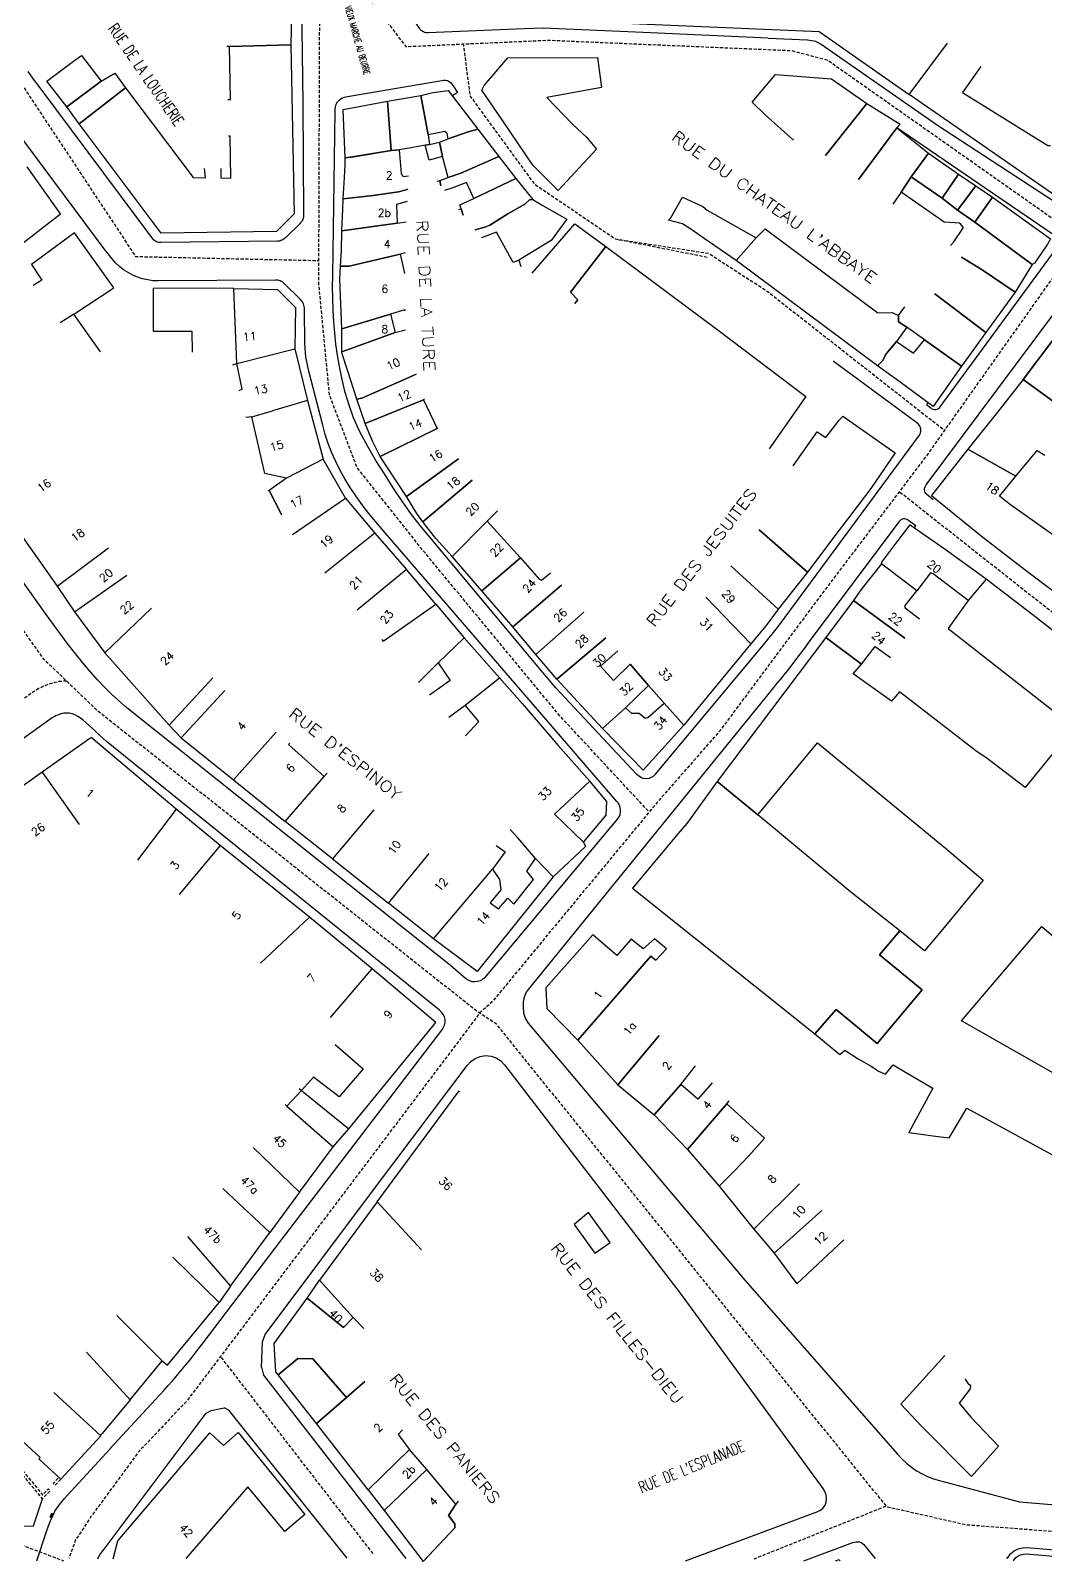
# Model space of a CAD drawing. Header units: millimetres. Extents: x 80000 to 81000, y 144000 to 145000.
# Drawn here: x 80680.8 to 80839.4, y 143999.9 to 144239.1 of the extents above; entities that cross this region are included whole.
import ezdxf
from ezdxf.enums import TextEntityAlignment as Align

# ---------------------------------------------------------------- set-up
doc = ezdxf.new("R2010")
doc.units = ezdxf.units.MM
doc.linetypes.add('DASHED', pattern=[0.75, 0.5, -0.25])
doc.layers.get('0').update_dxf_attribs({"linetype": 'CONTINUOUS'})
for name, color, linetype in [('W0001', 6, 'DASHED'), ('W0008', 7, 'CONTINUOUS'), ('W0100', 7, 'CONTINUOUS'), ('W0112', 1, 'DASHED'), ('W0302', 3, 'CONTINUOUS'), ('W0400', 7, 'CONTINUOUS'), ('W0989', 7, 'CONTINUOUS'), ('W0991', 7, 'CONTINUOUS'), ('W1102', 7, 'CONTINUOUS')]:
    doc.layers.add(name, color=color, linetype=linetype)
doc.styles.get("Standard").update_dxf_attribs({"font": 'romans.shx', "width": 0.85})

# ---------------------------------------------------------------- blocks, each defined once
blk = doc.blocks.new('T400')
for p, q in [((-0.15, 0.3), (0.15, 0.3)), ((-0.15, -0.25), (-0.15, 0.3)), ((-0.15, 0.15), (0.15, 0.15)), ((-0.15, 0), (0.15, 0)), ((0.15, 0.3), (0.15, -0.25)), ((-0.15, -0.15), (0.15, -0.15)), ((-0.15, -0.25), (-0.15, -0.3)), ((-0.15, -0.3), (0.15, -0.3)), ((0.15, -0.3), (0.15, -0.25))]:
    blk.add_line(p, q)

msp = doc.modelspace()

# ---------------------------------------------------------------- linework, layer by layer
at = {"layer": 'W0001', "flags": 128}
for points in [[(80814.53, 144008.59), (80753.66, 144083.82), (80750.57, 144085.86), (80691.53, 144132.6), (80682.95, 144140.81), (80647.44, 144190.68), (80631.24, 144216.74), (80622, 144238.26), (80608.96, 144267.27), (80585.4, 144252.49), (80562.62, 144280.59)], [(80622.91, 144236.92), (80644.86, 144249.41), (80658.18, 144256.41), (80679.62, 144267.52), (80695.82, 144271.81), (80712.81, 144276.76), (80722.47, 144278.59), (80730.05, 144249.08), (80739.46, 144236.59), (80761.82, 144237.59), (80799.75, 144235.97), (80805.41, 144234.47), (80844.76, 144206.79)], [(80895.35, 144279.39), (80884.9, 144265.86), (80873.82, 144251.33), (80856, 144222.23), (80820.78, 144172.57), (80804.16, 144150.63), (80788.59, 144129.73), (80778.72, 144118.45), (80752.95, 144087.31), (80751.12, 144085.69), (80714.72, 144037.48), (80705.27, 144025), (80697.69, 144017), (80690.32, 144006.97), (80687.87, 144003.27), (80686.81, 144000.37)], [(80777.35, 144117.16), (80763.61, 144131.94), (80742.08, 144157.96), (80731.84, 144170.86), (80727.55, 144182.14), (80725.88, 144199.58), (80726.09, 144262.48)], [(80661.18, 144258.28), (80697.24, 144203.79), (80725.76, 144203.16)], [(80748.45, 144237.09), (80749.49, 144228.89), (80759.53, 144215.15), (80772.23, 144206.54), (80786.8, 144203.66)], [(80772.23, 144206.54), (80786.8, 144204.29), (80796, 144198.34), (80823.69, 144176.61)], [(80686.46, 144137.46), (80685.97, 144137.44), (80685.26, 144137.36), (80684.57, 144137.22), (80683.71, 144136.97), (80682.83, 144136.64), (80682.07, 144136.27), (80681.43, 144135.87), (80670.42, 144127.98), (80656.95, 144147.95), (80641.59, 144170.75), (80631.44, 144185.86)], [(80816.7, 144166.99), (80865.08, 144128.86), (80888.27, 144109.79)], [(80542.66, 144055.11), (80523.52, 144084.9), (80564.22, 144111.38), (80566.36, 144112.41), (80568.38, 144113.05), (80570.33, 144113.39), (80572.43, 144113.35), (80574.27, 144113.17), (80576.6, 144112.6), (80578.78, 144111.59), (80581.37, 144109.98), (80582.68, 144108.91), (80588.08, 144105.39), (80590.12, 144100.4), (80592.74, 144096.87), (80601.95, 144086.09), (80604.53, 144078.94), (80618.26, 144074.44), (80620.96, 144072.9), (80623.5, 144071.06), (80626.36, 144068.83), (80629.44, 144065.93), (80631.78, 144063.31), (80634.92, 144059.53), (80647.29, 144045.73), (80653.05, 144039.15), (80658.87, 144032.51), (80665.88, 144024.64), (80668.12, 144022.15), (80669.34, 144020.33), (80670.66, 144017.87), (80671.64, 144015.43), (80672.54, 144013.1), (80673.78, 144009.54), (80674.92, 144007.18), (80676.54, 144004.47), (80678.95, 144002.66), (80685.99, 144000)], [(80895.7, 144000.37), (80827.02, 144005.6), (80814.41, 144008.47), (80793.88, 144000.27)]]:
    msp.add_lwpolyline(points, dxfattribs=at)
at = {"layer": 'W0001'}
msp.add_lwpolyline([(80710.6, 144031.78), (80734.38, 144001.02)], dxfattribs=at)
at = {"layer": 'W0008'}
msp.add_line((80716.91, 144030.27), (80717.24, 144029), dxfattribs=at)
for points in [[(80796.1, 144237.92), (80776.57, 144238.79), (80760.99, 144239.45), (80757.99, 144239.37), (80742.99, 144238.73), (80742.79, 144238.74), (80742.6, 144238.76), (80742.41, 144238.8), (80742.23, 144238.88), (80742.04, 144238.98), (80741.87, 144239.12), (80741.72, 144239.27), (80741.59, 144239.44), (80734.97, 144249.16), (80734.73, 144249.51), (80734.5, 144249.87), (80734.28, 144250.23), (80734.09, 144250.61), (80733.93, 144250.98), (80733.79, 144251.36), (80733.68, 144251.74), (80733.57, 144252.13), (80728.06, 144272.02), (80722.95, 144290.6)], [(80722.91, 144262.85), (80723.36, 144227.67)], [(80796.13, 144237.89), (80802.23, 144237.62), (80803.5, 144237.44), (80804.41, 144236.98), (80822.59, 144224.32), (80843.27, 144210.8)], [(80751.82, 144091.11), (80772.63, 144115.95), (80772.83, 144116.26), (80772.95, 144116.6), (80773.01, 144116.96), (80773.02, 144117.31), (80772.97, 144117.68), (80772.86, 144118.02), (80772.7, 144118.35), (80772.48, 144118.64), (80753.87, 144140.21), (80735.93, 144160.99), (80734.81, 144162.31), (80733.71, 144163.64), (80732.65, 144165), (80731.65, 144166.41), (80730.78, 144167.72), (80729.95, 144169.06), (80729.17, 144170.44), (80728.47, 144171.85), (80727.88, 144173.21), (80727.35, 144174.59), (80726.89, 144176), (80726.49, 144177.42), (80724.33, 144185.86), (80723.83, 144188.1), (80723.68, 144190.12), (80723.64, 144195.54), (80723.63, 144195.75), (80723.6, 144195.97), (80723.56, 144196.18), (80723.49, 144196.39), (80723.39, 144196.59), (80723.27, 144196.77), (80723.14, 144196.93), (80722.99, 144197.09), (80720.48, 144199.57), (80720.34, 144199.7), (80720.18, 144199.81), (80720.01, 144199.9), (80719.84, 144199.98), (80719.66, 144200.04), (80719.48, 144200.08), (80719.3, 144200.1), (80719.12, 144200.11), (80700.79, 144199.98), (80699.96, 144200.01), (80699.14, 144200.13), (80698.34, 144200.32), (80697.56, 144200.57), (80696.79, 144200.89), (80696.06, 144201.28), (80695.36, 144201.73), (80694.71, 144202.23), (80694.08, 144202.82), (80693.51, 144203.46), (80692.99, 144204.13), (80692.48, 144204.8), (80671.87, 144232.45)], [(80723.37, 144227.67), (80723.51, 144210.39), (80723.51, 144210.29), (80723.51, 144210.18), (80723.49, 144210.08), (80723.48, 144209.98), (80723.46, 144209.87), (80723.43, 144209.77), (80723.39, 144209.67), (80723.36, 144209.57), (80723.27, 144209.39), (80723.17, 144209.22), (80723.04, 144209.06), (80722.91, 144208.91), (80720.71, 144206.77), (80720.58, 144206.65), (80720.44, 144206.54), (80720.29, 144206.43), (80720.13, 144206.34), (80719.96, 144206.27), (80719.78, 144206.21), (80719.6, 144206.17), (80719.41, 144206.16), (80701.22, 144205.97), (80701.03, 144205.97), (80700.85, 144205.99), (80700.67, 144206.02), (80700.49, 144206.09), (80700.33, 144206.18), (80700.19, 144206.29), (80700.06, 144206.41), (80699.94, 144206.55), (80682.16, 144230.36), (80681.3, 144231.52), (80680.43, 144232.68)], [(80778.5, 144122.93), (80778.2, 144122.62), (80777.84, 144122.39), (80777.43, 144122.25), (80777.01, 144122.2), (80776.58, 144122.25), (80776.18, 144122.41), (80775.82, 144122.63), (80775.51, 144122.92), (80765.05, 144134.08), (80762.93, 144136.42), (80760.1, 144139.71), (80741.95, 144161.48), (80740.37, 144163.48), (80738.89, 144165.54), (80737.48, 144167.66), (80736.12, 144169.81), (80734.81, 144171.94), (80733.53, 144174.1), (80732.35, 144176.31), (80731.32, 144178.6), (80730.61, 144180.56), (80730.02, 144182.56), (80729.53, 144184.58), (80729.1, 144186.62), (80728.79, 144188.35), (80728.56, 144190.09), (80728.38, 144191.84), (80728.24, 144193.59), (80728.13, 144195.42), (80728.06, 144197.24), (80728.04, 144199.07), (80728.05, 144200.89), (80728.41, 144226.39), (80728.43, 144226.79), (80728.48, 144227.19), (80728.6, 144227.59), (80728.81, 144227.95), (80729.12, 144228.27), (80729.5, 144228.52), (80729.91, 144228.69), (80730.34, 144228.8), (80744.79, 144231.25), (80745.08, 144231.3), (80745.38, 144231.34), (80745.69, 144231.34), (80745.99, 144231.27), (80746.26, 144231.12), (80746.49, 144230.93), (80746.68, 144230.7), (80746.85, 144230.46), (80747.55, 144229.43), (80746.77, 144228.88)], [(80821.09, 144180.92), (80820.84, 144180.65), (80821.54, 144180.12), (80821.71, 144180.01), (80821.9, 144179.93), (80822.1, 144179.88), (80822.3, 144179.88), (80822.51, 144179.93), (80822.7, 144180.02), (80822.86, 144180.15), (80823, 144180.31), (80841.09, 144205), (80841.26, 144205.27), (80841.37, 144205.56), (80841.42, 144205.88), (80841.4, 144206.19), (80841.3, 144206.49), (80841.13, 144206.75), (80840.92, 144206.97), (80840.69, 144207.15), (80816.2, 144223.87)], [(80821.89, 144165.76), (80820.9, 144166.6), (80820.76, 144166.75), (80820.65, 144166.92), (80820.57, 144167.11), (80820.54, 144167.31), (80820.54, 144167.52), (80820.59, 144167.72), (80820.68, 144167.92), (80820.79, 144168.09), (80843.02, 144197.92)], [(80778.5, 144122.93), (80795.66, 144143.42), (80797.56, 144145.83), (80798.77, 144147.43), (80819.76, 144175.89), (80819.91, 144176.19), (80819.97, 144176.52), (80819.95, 144176.85), (80819.87, 144177.15), (80819.74, 144177.41), (80819.55, 144177.62), (80819.34, 144177.8), (80819.13, 144177.97), (80806.27, 144187.44)], [(80751.81, 144091.09), (80751.47, 144090.82), (80751.1, 144090.62), (80750.69, 144090.49), (80750.27, 144090.44), (80749.86, 144090.47), (80749.47, 144090.59), (80749.11, 144090.76), (80748.78, 144091), (80746.44, 144092.99), (80716.9, 144116.48), (80696.64, 144132.64), (80695.56, 144133.53), (80694.5, 144134.45), (80693.48, 144135.4), (80692.48, 144136.39), (80691.29, 144137.66), (80690.14, 144138.97), (80689.02, 144140.31), (80687.92, 144141.66), (80686.72, 144143.18), (80685.54, 144144.72), (80684.39, 144146.28), (80683.26, 144147.85), (80670.04, 144166.39)], [(80818.95, 144161.43), (80819.17, 144161.73), (80818.05, 144162.56), (80817.87, 144162.67), (80817.67, 144162.75), (80817.46, 144162.79), (80817.25, 144162.78), (80817.04, 144162.73), (80816.84, 144162.63), (80816.67, 144162.5), (80816.52, 144162.34), (80802.52, 144143.61), (80801.61, 144142.4), (80800.7, 144141.2), (80799.79, 144140), (80798.86, 144138.81), (80798.55, 144138.41), (80798.23, 144138.02), (80797.91, 144137.62), (80797.59, 144137.23), (80797.27, 144136.84), (80796.94, 144136.45), (80796.62, 144136.06), (80796.3, 144135.67), (80758.61, 144089.26)], [(80693.22, 144017.5), (80700.37, 144025.22), (80701.04, 144025.94), (80701.7, 144026.66), (80702.35, 144027.39), (80703, 144028.12), (80703.53, 144028.74), (80704.06, 144029.35), (80704.59, 144029.98), (80705.1, 144030.61), (80705.75, 144031.41), (80706.38, 144032.23), (80707.01, 144033.05), (80707.63, 144033.87), (80720.05, 144050.14), (80745.08, 144082.93), (80745.32, 144083.29), (80745.5, 144083.68), (80745.61, 144084.1), (80745.62, 144084.55), (80745.52, 144084.97), (80745.33, 144085.37), (80745.07, 144085.71), (80744.76, 144086.01), (80713.22, 144111.43), (80692.71, 144128.02), (80691, 144129.57)], [(80758.61, 144089.26), (80758.31, 144088.82), (80758.07, 144088.35), (80757.91, 144087.84), (80757.83, 144087.32), (80757.8, 144086.48), (80757.88, 144085.62), (80758.13, 144084.78), (80758.6, 144084.02), (80792.48, 144043.87), (80816.33, 144016.65), (80817, 144015.93), (80817.72, 144015.25), (80818.49, 144014.63), (80819.3, 144014.07), (80820.15, 144013.59), (80821.03, 144013.17), (80821.95, 144012.82), (80822.88, 144012.54), (80835.38, 144009.21), (80908.96, 144003.06), (80942.13, 144000.33)], [(80716.91, 144030.27), (80717.09, 144034.2), (80717.48, 144035.36), (80734.73, 144058.36), (80749.04, 144077.39), (80749.62, 144078.01), (80750.31, 144078.49), (80751.1, 144078.81), (80751.95, 144078.93), (80752.8, 144078.85), (80753.6, 144078.57), (80754.32, 144078.11), (80754.91, 144077.5)], [(80783.19, 144000), (80803.85, 144007.7), (80804.31, 144007.93), (80804.7, 144008.28), (80804.99, 144008.7), (80805.17, 144009.18), (80805.24, 144009.74), (80805.17, 144010.3), (80804.98, 144010.82), (80804.69, 144011.3), (80782.39, 144041.83), (80754.96, 144077.5)], [(80717.24, 144029), (80739.49, 144000.35)], [(80691.33, 144000.32), (80691.33, 144000.32), (80691.43, 144000.55), (80691.66, 144000.92), (80691.91, 144001.27), (80692.16, 144001.62), (80708.28, 144023.05), (80709.06, 144023.49), (80711.1, 144023.91)], [(80730.31, 144000.42), (80711.81, 144023.53), (80711.1, 144023.91)], [(80801.68, 144000), (80809.34, 144002.85), (80809.58, 144002.93), (80809.84, 144002.98), (80810.11, 144002.98), (80810.37, 144002.94), (80810.62, 144002.84), (80810.84, 144002.7), (80811.04, 144002.53), (80811.21, 144002.32), (80812.83, 144000.36)], [(80833.37, 144000.41), (80833.59, 144000.56), (80834.04, 144001.15), (80834.57, 144001.58), (80835.18, 144001.88), (80835.84, 144002.05), (80836.52, 144002.07), (80857.22, 144000.38)]]:
    msp.add_lwpolyline(points, dxfattribs=at)
at = {"layer": 'W0008', "flags": 128}
for points in [[(80691.01, 144129.58), (80689.06, 144131.34), (80688.86, 144131.51), (80688.64, 144131.66), (80688.24, 144131.91), (80687.83, 144132.14), (80687.61, 144132.25), (80687.37, 144132.34), (80687.12, 144132.4), (80686.88, 144132.44), (80686.6, 144132.46), (80686.33, 144132.45), (80686.05, 144132.42), (80685.78, 144132.36), (80685.28, 144132.22), (80684.79, 144132.04), (80684.5, 144131.89), (80684.23, 144131.72), (80669.15, 144120.92), (80652.81, 144145.15), (80637.44, 144167.96), (80627.29, 144183.07)], [(80681.83, 144000), (80683.27, 144004.41), (80683.38, 144004.73), (80683.8, 144005.87), (80684.1, 144006.63), (80684.44, 144007.36), (80684.64, 144007.74), (80684.86, 144008.1), (80685.13, 144008.5), (80685.43, 144008.89), (80686.12, 144009.72), (80686.54, 144010.19), (80693.25, 144017.48)], [(80678.84, 144005.43), (80681.3, 144005.44), (80682.7, 144009.68)]]:
    msp.add_lwpolyline(points, dxfattribs=at)
at = {"layer": 'W0100'}
for p, q in [((80721.61, 144241.74), (80721.5, 144236.84)), ((80687.55, 144234.29), (80688.77, 144235.19)), ((80721.5, 144236.84), (80711.91, 144236.62)), ((80683.37, 144231.2), (80687.55, 144234.29)), ((80686.49, 144227.15), (80683.37, 144231.2)), ((80685.5, 144210.44), (80680.29, 144217.81)), ((80693.83, 144198.87), (80687.68, 144207.5)), ((80687.57, 144194.8), (80693.83, 144198.87)), ((80712.59, 144198.8), (80700, 144198.86)), ((80713.07, 144187.05), (80712.59, 144198.8)), ((80687.57, 144194.8), (80685.43, 144193.42)), ((80713.07, 144187.05), (80722.14, 144189.37)), ((80722.14, 144189.37), (80724.12, 144181.29)), ((80665.21, 144180.31), (80684.97, 144152.3)), ((80724.12, 144181.29), (80718.63, 144179.68)), ((80724.12, 144181.29), (80726.57, 144172.1)), ((80715.41, 144178.74), (80718.63, 144179.68)), ((80726.57, 144172.1), (80720.82, 144169.13)), ((80730.04, 144166.02), (80726.57, 144172.1)), ((80721.76, 144160.36), (80730.04, 144166.02)), ((80730.04, 144166.02), (80734.65, 144160.56)), ((80734.65, 144160.56), (80726.84, 144154.31)), ((80734.65, 144160.56), (80739.58, 144154.86)), ((80684.97, 144152.3), (80693.01, 144158.25)), ((80687.7, 144148.29), (80695.9, 144154.02)), ((80739.58, 144154.86), (80731.85, 144148.52)), ((80744.15, 144149.45), (80739.58, 144154.86)), ((80684.97, 144152.3), (80687.7, 144148.29)), ((80692.44, 144141.88), (80699.75, 144148.82)), ((80735.95, 144143.67), (80744.15, 144149.45)), ((80744.15, 144149.45), (80748.61, 144144.22)), ((80687.7, 144148.29), (80692.44, 144141.88)), ((80748.61, 144144.22), (80744.53, 144140.28)), ((80754.11, 144137.95), (80748.61, 144144.22)), ((80692.44, 144141.88), (80702.51, 144130.58)), ((80702.51, 144130.58), (80709.3, 144137.98)), ((80748.76, 144133.69), (80754.11, 144137.95)), ((80754.11, 144137.95), (80757.68, 144133.95)), ((80711.18, 144135.97), (80704.39, 144128.6)), ((80757.68, 144133.95), (80763.27, 144127.39)), ((80704.39, 144128.6), (80712.52, 144122.01)), ((80719.23, 144129.45), (80712.52, 144122.01)), ((80763.27, 144127.39), (80768.25, 144121.82)), ((80720.62, 144115.52), (80726.71, 144122.53)), ((80712.52, 144122.01), (80720.62, 144115.52)), ((80703.57, 144117.44), (80697.52, 144109.47)), ((80710.47, 144111.76), (80703.57, 144117.44)), ((80728, 144109.69), (80720.62, 144115.52)), ((80734.47, 144117.33), (80728, 144109.69)), ((80710.47, 144111.76), (80704.07, 144104.08)), ((80724.42, 144100.56), (80710.47, 144111.76)), ((80736.79, 144102.74), (80743.12, 144110.49)), ((80728, 144109.69), (80736.79, 144102.74)), ((80743.78, 144097.18), (80753, 144108.05)), ((80759.72, 144109.72), (80762.48, 144106.85)), ((80743.78, 144097.18), (80736.79, 144102.74)), ((80724.42, 144100.56), (80716.74, 144093.4)), ((80734.21, 144092.47), (80724.42, 144100.56)), ((80727.68, 144084.88), (80734.21, 144092.47)), ((80723.17, 144073.49), (80720.9, 144071.02)), ((80723.17, 144073.49), (80730.59, 144067.48)), ((80720.9, 144071.02), (80728.11, 144064.66)), ((80728.11, 144064.66), (80730.59, 144067.48)), ((80715.63, 144064.59), (80722.88, 144057.58)), ((80722.88, 144057.58), (80728.11, 144064.66)), ((80718.23, 144051.32), (80710.87, 144058.19)), ((80722.88, 144057.58), (80718.23, 144051.32)), ((80705.36, 144050.67), (80712.06, 144042.89)), ((80712.06, 144042.89), (80718.23, 144051.32)), ((80701.42, 144031.24), (80694.29, 144038.32)), ((80689.55, 144032.58), (80696.4, 144025.16)), ((80696.4, 144025.16), (80701.42, 144031.24)), ((80696.4, 144025.16), (80692, 144019.87)), ((80692, 144019.87), (80691.73, 144019.57))]:
    msp.add_line(p, q, dxfattribs=at)
for points in [[(80755.53, 144251), (80755.69, 144249.35), (80756.08, 144242.67), (80756.47, 144240.95), (80804.09, 144238.94), (80818.12, 144229.1), (80824.13, 144237.11)], [(80688.77, 144235.19), (80691.86, 144231.17), (80686.49, 144227.15)], [(80711.67, 144228.32), (80712.06, 144228.31), (80711.91, 144236.62), (80721.5, 144236.84), (80722.03, 144210.45), (80719.25, 144207.69), (80701.24, 144207.43), (80688.45, 144224.51)], [(80711.91, 144236.62), (80711.5, 144236.61)], [(80755.41, 144234.81), (80769.42, 144234.9), (80770.08, 144230.17), (80761.51, 144228.61), (80765.54, 144224.47), (80767.69, 144222.41), (80769.29, 144220.55), (80763.28, 144214.08), (80760.58, 144216.83), (80759.34, 144218.08), (80754.74, 144224.84), (80751.36, 144229.79), (80751.74, 144230.51), (80755.41, 144234.81)], [(80843.73, 144211.37), (80818.12, 144229.1), (80824.13, 144237.11)], [(80818.12, 144229.1), (80824.13, 144237.11)], [(80686.49, 144227.15), (80691.86, 144231.17), (80693.98, 144232.45), (80695.69, 144230.13), (80688.45, 144224.51), (80686.49, 144227.15)], [(80829.35, 144233.49), (80826.48, 144229.41), (80839.82, 144221.13), (80840.24, 144221.13)], [(80688.45, 144224.51), (80695.69, 144230.13), (80706.25, 144216.12), (80708.16, 144216.09), (80708.03, 144217.53)], [(80800.09, 144221.99), (80795.64, 144225.94), (80793.62, 144227.92), (80797.25, 144232.25)], [(80797.25, 144232.25), (80806, 144231.55), (80811.54, 144227.69), (80805.09, 144219.56)], [(80729.68, 144226.75), (80736.6, 144228.04), (80737.19, 144220.33), (80731.12, 144219.35), (80730.02, 144219.23), (80729.68, 144226.75)], [(80741.81, 144228.92), (80742.97, 144222.82), (80743.19, 144221.29), (80742.5, 144221.17), (80740.33, 144220.78), (80738.45, 144220.48), (80737.19, 144220.33), (80736.6, 144228.04), (80741.81, 144228.92)], [(80746.11, 144229.72), (80750.75, 144223.71), (80749.21, 144223.26), (80746.08, 144222.15), (80745.92, 144223.03), (80745.57, 144223.32), (80742.97, 144222.82), (80741.81, 144228.92), (80743.68, 144229.41), (80746.11, 144229.72)], [(80805.09, 144219.56), (80811.54, 144227.69)], [(80811.54, 144227.69), (80816.71, 144224.49), (80816.2, 144223.87), (80810.23, 144215.84)], [(80754.02, 144219.44), (80748.05, 144216.83), (80746.07, 144216.13), (80745.21, 144219.42), (80744.73, 144221.66), (80746.08, 144222.15), (80749.21, 144223.26), (80750.75, 144223.71), (80754.02, 144219.44)], [(80810.23, 144215.84), (80816.2, 144223.87)], [(80816.2, 144223.87), (80821.15, 144219.93), (80818.47, 144216.24), (80816.88, 144213.82), (80815.59, 144211.98)], [(80710.58, 144217.56), (80710.57, 144216.07), (80712.14, 144216.05), (80712.04, 144222.6), (80711.78, 144222.6)], [(80730.02, 144219.23), (80731.31, 144219.35), (80737.19, 144220.33), (80738.45, 144220.48), (80738.76, 144216.69), (80739.08, 144216.3), (80739.89, 144216.39)], [(80743.11, 144218.84), (80742.5, 144221.17), (80743.19, 144221.29), (80744.73, 144221.66), (80745.21, 144219.42), (80743.11, 144218.84)], [(80739.79, 144214.29), (80739.55, 144214.23), (80738.35, 144213.88), (80734.35, 144213.34), (80729.71, 144212.79), (80729.88, 144216.12), (80729.98, 144218.17), (80730.02, 144219.23)], [(80744.97, 144214.81), (80744.8, 144215.67), (80746.07, 144216.13), (80748.05, 144216.83), (80754.02, 144219.44), (80756.67, 144215.99)], [(80821.15, 144219.93), (80825.84, 144216.67), (80823.3, 144212.89), (80818.47, 144216.24), (80821.15, 144219.93)], [(80756.67, 144215.99), (80750.12, 144212.87), (80748.95, 144215.34), (80746.81, 144214.52), (80745.5, 144214.12)], [(80748.46, 144210.26), (80748.13, 144211.24), (80747.91, 144211.87), (80750.12, 144212.87), (80756.67, 144215.99), (80759.33, 144212.7)], [(80824.59, 144205.49), (80825.1, 144206.07), (80826.65, 144208.33), (80826.08, 144209), (80823.6, 144209.14), (80816.88, 144213.82), (80818.47, 144216.24), (80823.3, 144212.89)], [(80823.3, 144212.89), (80825.84, 144216.67), (80828.57, 144214.81), (80825.72, 144211.01), (80823.3, 144212.89)], [(80729.71, 144212.79), (80734.35, 144213.34), (80738.35, 144213.88), (80739.55, 144214.23), (80739.79, 144214.29)], [(80744.4, 144215.55), (80744.8, 144215.67), (80744.97, 144214.81)], [(80825.72, 144211.01), (80828.57, 144214.81), (80831.14, 144213.04), (80828.39, 144209.14), (80825.72, 144211.01)], [(80739.7, 144212.39), (80738.03, 144211.9), (80738.12, 144209), (80729.47, 144207.81), (80729.64, 144211.13), (80729.71, 144212.79)], [(80747.78, 144211.15), (80748.13, 144211.24), (80748.46, 144210.26)], [(80759.33, 144212.7), (80758.78, 144212.62), (80758.08, 144211.98), (80755.43, 144210.44), (80752.58, 144208.67), (80751.84, 144208.39), (80750.31, 144207.95)], [(80750.31, 144207.95), (80751.84, 144208.39), (80752.58, 144208.67), (80755.43, 144210.44), (80758.08, 144211.98), (80758.78, 144212.62), (80759.33, 144212.7), (80760.68, 144211.85), (80764.63, 144209.6)], [(80782.71, 144213.07), (80785.88, 144211.58), (80786.59, 144211.02), (80794.24, 144206.71), (80791.12, 144203.15), (80786.11, 144206.59), (80784.01, 144208.04), (80782.74, 144208.91), (80780.53, 144209.45), (80780.89, 144209.84), (80782.71, 144213.07)], [(80823.3, 144212.89), (80825.72, 144211.01), (80828.39, 144209.14), (80837.38, 144202.54), (80834.71, 144198.2), (80829.55, 144201.71), (80826.33, 144203.68)], [(80840.24, 144206.53), (80839.75, 144205.73), (80838.76, 144204.25), (80837.72, 144202.76), (80837.38, 144202.54), (80828.39, 144209.14), (80831.14, 144213.04), (80840.24, 144206.53)], [(80675.27, 144207.59), (80676.63, 144208.61), (80678.99, 144205.39), (80685.5, 144210.44)], [(80729.47, 144207.81), (80738.12, 144209), (80739.55, 144209.23)], [(80764.63, 144209.6), (80762.17, 144206.29), (80757.14, 144203.21), (80756.25, 144202.85), (80753.63, 144207.61), (80751.3, 144206.72)], [(80759.22, 144201.19), (80765.88, 144208.89)], [(80765.88, 144208.89), (80770.72, 144205.34), (80765.2, 144198.2), (80766.35, 144197.01), (80765.9, 144196.46)], [(80687.68, 144207.5), (80680.97, 144202.56), (80682.57, 144200.1), (80681.26, 144199.27)], [(80739.35, 144204.35), (80738.59, 144204.15), (80730.63, 144202.26), (80729.27, 144202.26), (80729.4, 144204.71), (80729.47, 144207.81)], [(80795.62, 144208.13), (80813.22, 144195), (80815.47, 144195.02), (80816.48, 144194.58), (80816.45, 144193.59), (80817.8, 144192.73), (80816.15, 144190.52), (80814.54, 144188.56), (80813.97, 144187.51), (80813.17, 144186.69), (80791.12, 144203.15), (80794.24, 144206.71), (80795.62, 144208.13)], [(80729.27, 144202.26), (80730.63, 144202.26), (80738.59, 144204.15), (80739.06, 144202.08), (80739.29, 144201.13)], [(80765.9, 144196.46), (80766.35, 144197.01), (80765.2, 144198.2), (80770.72, 144205.34), (80788.3, 144192.29), (80802.01, 144181.91)], [(80739.39, 144195.47), (80739.34, 144195.46), (80737.09, 144194.8), (80729.45, 144192.49), (80729.17, 144200.24), (80729.27, 144202.26)], [(80756.32, 144202.88), (80757.14, 144203.21), (80757.44, 144202.22)], [(80826.33, 144203.68), (80829.55, 144201.71), (80834.71, 144198.2)], [(80700, 144198.86), (80699.98, 144192.14), (80706.03, 144192.13), (80706.1, 144188.83)], [(80712.59, 144198.8), (80719.41, 144198.65), (80722.26, 144195.84), (80722.14, 144189.37)], [(80834.71, 144198.2), (80830.11, 144191.89), (80822.16, 144197.96)], [(80822.16, 144197.96), (80830.11, 144191.89)], [(80691.77, 144188.87), (80687.57, 144194.8)], [(80729.45, 144192.49), (80737.09, 144194.8), (80737.81, 144191.89), (80729.5, 144188.92), (80729.45, 144192.49)], [(80739.4, 144195.29), (80739.34, 144195.46), (80739.39, 144195.47)], [(80830.11, 144191.89), (80826.32, 144186.66), (80820.53, 144190.75), (80817.8, 144192.73), (80816.45, 144193.59), (80816.48, 144194.58), (80817.48, 144195.95)], [(80729.5, 144188.92), (80737.81, 144191.89), (80739.45, 144192.32)], [(80826.32, 144186.66), (80821.91, 144180.36), (80816.72, 144184.17), (80813.17, 144186.69), (80813.97, 144187.51), (80814.54, 144188.56), (80816.15, 144190.52), (80818.81, 144188.68), (80820.53, 144190.75), (80826.32, 144186.66)], [(80848.97, 144185.18), (80841.23, 144191.53), (80835.97, 144184.58), (80841.23, 144191.53)], [(80841.23, 144191.53), (80835.97, 144184.58), (80844.03, 144178.67)], [(80712.45, 144186.88), (80713.07, 144187.05)], [(80713.43, 144182.87), (80713.92, 144183.07), (80713.07, 144187.05)], [(80741.08, 144185.38), (80738.89, 144184.39), (80732.61, 144181.68), (80731.82, 144181.48), (80730.36, 144186.01), (80729.54, 144188.56), (80729.5, 144188.92)], [(80731.82, 144181.48), (80732.61, 144181.68), (80738.89, 144184.39), (80741.08, 144185.38)], [(80844.03, 144178.67), (80835.97, 144184.58), (80831.72, 144179.22), (80827.32, 144173.7)], [(80742.38, 144181.49), (80742.22, 144181.42), (80733.11, 144177.7), (80731.82, 144181.48)], [(80733.11, 144177.7), (80742.22, 144181.42), (80744.38, 144176.9), (80735.45, 144172.55), (80734.28, 144174.96), (80733.11, 144177.7)], [(80802.01, 144181.91), (80796.26, 144173.73)], [(80715.41, 144178.74), (80714.48, 144178.62)], [(80720.82, 144169.13), (80717.45, 144169.88), (80715.41, 144178.74)], [(80799.99, 144171.07), (80803.77, 144176.37), (80805.13, 144175.5), (80807.19, 144178.23), (80807.76, 144178.85), (80815.93, 144173.11)], [(80735.45, 144172.55), (80744.38, 144176.9), (80744.51, 144176.97)], [(80815.93, 144173.11), (80812.17, 144167.54), (80806.69, 144160.34), (80802.23, 144154.47), (80794.7, 144161.08)], [(80821.63, 144166.43), (80829.37, 144160.12), (80835.81, 144155.22), (80841.61, 144150.81), (80846.15, 144156.42), (80838.97, 144161.46), (80833.96, 144164.98), (80832.24, 144166.33), (80834.79, 144169.45), (80827.32, 144173.7), (80821.63, 144166.43)], [(80827.32, 144173.7), (80834.79, 144169.45), (80838.12, 144173.47), (80839.33, 144172.74)], [(80747.7, 144172.15), (80739.58, 144166.31), (80735.45, 144172.55)], [(80739.58, 144166.31), (80747.7, 144172.15)], [(80720.82, 144169.13), (80718.1, 144167.24), (80720.07, 144163.47), (80720.01, 144163.43)], [(80749.82, 144168.85), (80742.12, 144162.34), (80741.2, 144163.62), (80739.58, 144166.31)], [(80742.12, 144162.34), (80749.82, 144168.85)], [(80720.01, 144163.43), (80720.07, 144163.47), (80718.1, 144167.24), (80717.9, 144167.12)], [(80753.8, 144164.04), (80752.2, 144162.42), (80746.71, 144156.94), (80744.17, 144159.72), (80742.12, 144162.34)], [(80746.71, 144156.94), (80752.2, 144162.42), (80757.4, 144156.71), (80751.33, 144151.56), (80746.71, 144156.94)], [(80794.7, 144161.08), (80802.23, 144154.47), (80797.67, 144148.7)], [(80813.8, 144155.76), (80813.87, 144156.02), (80816.06, 144158.93), (80816.41, 144159.39), (80818.28, 144161.88), (80823.75, 144158.07), (80829.96, 144153.59), (80830.16, 144153.4), (80827.38, 144150.02), (80821.9, 144154.21), (80821.5, 144154.38), (80819.32, 144151.55), (80813.8, 144155.76)], [(80751.33, 144151.56), (80757.4, 144156.71), (80760.32, 144153.4), (80760.68, 144153.22), (80762.11, 144154.38)], [(80797.67, 144148.7), (80790.27, 144155.46)], [(80790.27, 144155.46), (80797.67, 144148.7), (80795.8, 144146.16), (80793.39, 144143.28)], [(80813.8, 144155.76), (80810.61, 144151.71), (80809.42, 144150.06), (80817.49, 144144.15)], [(80819.76, 144147.11), (80817.5, 144148.83), (80817.51, 144149.27), (80819.32, 144151.55), (80813.8, 144155.76)], [(80763.8, 144152.43), (80756.22, 144145.91), (80751.33, 144151.56)], [(80767.3, 144148.24), (80759.82, 144141.59), (80756.22, 144145.91), (80763.8, 144152.43)], [(80830.16, 144153.4), (80827.38, 144150.02), (80825.13, 144146.91), (80824.23, 144145.68), (80843.92, 144130.27), (80836.26, 144120.8), (80830.33, 144125.34), (80828.55, 144126.56), (80816.62, 144135.76), (80815.38, 144134.3), (80809.41, 144138.6), (80810.69, 144140.08), (80805.12, 144144.25), (80788.15, 144121.77), (80794.47, 144116.53), (80803.83, 144127.79), (80823.84, 144111.36), (80829.71, 144106.33), (80823.34, 144098.64), (80820.56, 144095.28), (80816.66, 144098.42), (80813.51, 144094.66), (80820.17, 144089.23), (80813.15, 144080.81), (80806.72, 144086.14), (80803.4, 144082.33), (80807.32, 144079.09), (80808.09, 144079.76), (80810.19, 144078.45), (80812.2, 144077.26), (80813.35, 144076.52), (80814.44, 144076.04), (80815.64, 144077.48), (80817.58, 144076.32), (80821.83, 144073.83), (80818.1, 144066.94), (80822.25, 144066.32), (80824.38, 144066.08), (80827.14, 144070.74), (80844.8, 144061.06)], [(80853.06, 144135.55), (80837.98, 144147.4), (80830.16, 144153.4)], [(80786.38, 144150.54), (80793.39, 144143.28), (80782.9, 144130.58), (80779.84, 144134), (80777.38, 144136.76), (80774.54, 144140.09), (80774.55, 144140.09)], [(80793.39, 144143.28), (80786.38, 144150.54)], [(80809.42, 144150.06), (80805.12, 144144.25), (80810.69, 144140.08), (80812.83, 144142.83), (80815.24, 144141.11)], [(80817.49, 144144.15), (80809.42, 144150.06)], [(80770.72, 144144.23), (80763.09, 144137.76), (80759.82, 144141.59), (80767.3, 144148.24)], [(80735.72, 144143.93), (80735.95, 144143.67)], [(80777.38, 144136.76), (80773.82, 144133.29), (80770.23, 144130.03), (80763.09, 144137.76), (80770.72, 144144.23)], [(80735.94, 144143.66), (80735.95, 144143.67)], [(80772.61, 144142.19), (80769.92, 144139.79), (80771.92, 144137.54), (80774.54, 144140.09), (80777.38, 144136.76)], [(80744.53, 144140.28), (80741.45, 144137.21)], [(80744.53, 144140.28), (80746.41, 144137.55), (80743.2, 144135.23)], [(80709.3, 144137.98), (80702.51, 144130.58), (80704.39, 144128.6)], [(80746.18, 144131.82), (80748.76, 144133.69)], [(80748.81, 144128.87), (80750.87, 144131.14), (80748.76, 144133.69)], [(80779.84, 144134), (80782.9, 144130.58), (80776.56, 144123.53), (80770.23, 144130.03), (80773.82, 144133.29), (80774.73, 144132.42), (80775.92, 144132.43), (80776.86, 144131.66), (80777.29, 144131.76), (80779.84, 144134)], [(80703.57, 144117.44), (80690.29, 144128.61)], [(80726.71, 144122.53), (80721.16, 144127.52), (80721.33, 144127.77)], [(80726.71, 144122.53), (80727.17, 144123.08)], [(80768.25, 144121.82), (80762.72, 144116.68), (80767.23, 144112.3)], [(80767.23, 144112.3), (80770.79, 144116.52), (80770.88, 144118.64), (80768.25, 144121.82)], [(80788.15, 144121.77), (80783.38, 144115.21), (80782.05, 144113.62), (80774.92, 144105.11), (80803.4, 144082.33), (80806.72, 144086.14), (80813.15, 144080.81), (80820.17, 144089.23), (80813.51, 144094.66), (80816.66, 144098.42), (80808.71, 144104.73), (80794.47, 144116.53), (80788.15, 144121.77)], [(80759.72, 144109.72), (80756.99, 144112.94), (80755.76, 144114.26)], [(80753.6, 144111.76), (80754.99, 144110.78), (80753, 144108.05)], [(80767.23, 144112.3), (80767.57, 144111.63), (80762.48, 144106.85)], [(80753, 144108.05), (80754.12, 144106.45), (80754.3, 144104.85), (80752.68, 144102.78), (80753.95, 144101.84), (80755.43, 144103.53), (80756.37, 144102.59), (80759.42, 144106.44), (80758.38, 144107.76), (80759.72, 144109.72)], [(80762.48, 144106.85), (80750.64, 144092.05), (80743.78, 144097.18)], [(80850.14, 144070.81), (80826.3, 144084.39), (80838.85, 144099.09), (80843.41, 144095.22)], [(80768.71, 144097.81), (80761.38, 144089.52), (80761.51, 144086.3), (80766.34, 144081.37), (80777.79, 144094.49), (80778.53, 144093.83), (80780.21, 144095.61), (80778.32, 144097.19), (80776.59, 144095.59), (80774.7, 144097.11), (80772.45, 144094.59), (80768.71, 144097.81)], [(80778.49, 144093.87), (80777.79, 144094.49), (80766.34, 144081.37)], [(80730.59, 144067.48), (80744.18, 144084.1), (80734.21, 144092.47)], [(80766.34, 144081.37), (80772.6, 144074.37), (80779.09, 144082.1)], [(80779.09, 144082.1), (80772.6, 144074.37), (80778.31, 144069.67), (80782.46, 144074.42), (80784.75, 144077.33)], [(80728.44, 144080.66), (80732.8, 144076.88), (80729.07, 144072.49), (80725.07, 144075.55), (80723.17, 144073.49)], [(80787.33, 144074.7), (80785.1, 144072.12), (80782.46, 144074.42), (80778.31, 144069.67), (80783.48, 144064.24), (80789.64, 144071.41), (80790.02, 144071.87)], [(80722.81, 144073.78), (80723.17, 144073.49), (80720.9, 144071.02), (80720.63, 144071.29)], [(80741.91, 144048.57), (80735.02, 144056.07), (80747.79, 144073.44), (80747.89, 144073.33)], [(80720.9, 144071.02), (80720.63, 144071.29)], [(80783.48, 144064.24), (80788.46, 144058.53), (80790.83, 144060.94), (80793.02, 144063.22), (80795.53, 144066.03), (80789.64, 144071.41), (80783.48, 144064.24)], [(80795.36, 144065.84), (80793.02, 144063.22), (80790.83, 144060.94), (80788.46, 144058.53)], [(80788.46, 144058.53), (80793.86, 144051.8), (80800.99, 144058.89)], [(80800.99, 144058.89), (80793.86, 144051.8)], [(80741.91, 144048.57), (80735.02, 144056.07), (80726, 144043.84)], [(80765.79, 144052.53), (80769.02, 144048.08), (80771.43, 144049.73), (80768.03, 144054.41), (80765.79, 144052.53)], [(80793.86, 144051.8), (80797.02, 144048.08), (80804.5, 144054.72)], [(80804.5, 144054.72), (80797.02, 144048.08)], [(80705.36, 144050.67), (80712.06, 144042.89), (80710.28, 144040.35), (80703.05, 144047.46)], [(80797.02, 144048.08), (80800.59, 144043.28), (80807.95, 144050.14)], [(80710.28, 144040.35), (80703.05, 144047.46)], [(80724.04, 144041.05), (80726, 144043.84), (80731.27, 144037.99), (80729.75, 144036.45), (80724.04, 144041.05)], [(80726, 144043.84), (80731.27, 144037.99), (80732.91, 144036.29)], [(80701.42, 144031.24), (80702.24, 144030.57), (80710.28, 144040.35)], [(80733.08, 144028), (80730.21, 144025.51), (80724.94, 144031.55), (80722.58, 144031.59), (80719.55, 144029.03), (80719.15, 144029.51), (80718.88, 144033.97), (80724.04, 144041.05), (80729.75, 144036.45), (80731.27, 144037.99), (80732.91, 144036.29)], [(80725.52, 144021.44), (80719.55, 144029.03), (80722.58, 144031.59), (80724.94, 144031.55), (80730.21, 144025.51), (80725.52, 144021.44)], [(80816.86, 144024.48), (80823.7, 144032.07)], [(80730.21, 144025.51), (80733.08, 144028)], [(80826.9, 144028.41), (80826.89, 144028.4), (80827.33, 144027.76), (80827.73, 144027.37), (80827.68, 144026.85), (80825.96, 144024.65), (80827.83, 144022.41), (80832.09, 144017.9), (80827.88, 144013.16), (80820.11, 144020.99), (80816.86, 144024.48)], [(80733.57, 144011.07), (80725.52, 144021.44), (80730.21, 144025.51)], [(80693.72, 144000.32), (80694.49, 144003.12), (80704.42, 144014.78), (80708.84, 144019.98), (80710.97, 144018.01), (80713.27, 144020.05), (80723.71, 144007.21), (80720.56, 144004.58), (80714.8, 144011.54), (80705.11, 144000.35)], [(80738.94, 144020.46), (80738.29, 144019.73), (80740.06, 144017.39), (80733.57, 144011.07)], [(80740.06, 144017.39), (80733.57, 144011.07), (80736.11, 144007.84), (80742.74, 144014.24), (80740.06, 144017.39)], [(80742.74, 144014.24), (80736.11, 144007.84), (80742.2, 143999.91), (80747.12, 144005.13), (80747.12, 144005.78), (80746.17, 144007.08), (80747.29, 144008.85), (80742.74, 144014.24)], [(80747.66, 144009.34), (80747.29, 144008.85), (80746.17, 144007.08), (80747.12, 144005.78), (80747.12, 144005.13), (80742.28, 144000)], [(80806.63, 144000), (80807.18, 144000.19), (80807.33, 144000)]]:
    msp.add_lwpolyline(points, dxfattribs=at)
at = {"layer": 'W0100', "flags": 128}
for points in [[(80690.25, 144128.58), (80682.63, 144123.2), (80674.65, 144117.54), (80669.98, 144114.2), (80668.49, 144113.46), (80670.69, 144108.98)], [(80676.92, 144029.35), (80673.52, 144025.68), (80678.22, 144021.32), (80677.54, 144020.59), (80682.32, 144016.15), (80682.11, 144015.93), (80685.54, 144012.75), (80691.8, 144019.5)]]:
    msp.add_lwpolyline(points, dxfattribs=at)
at = {"layer": 'W0112', "flags": 128}
for points in [[(80628.86, 144073.33), (80636.76, 144065.18), (80653.23, 144046.02), (80670.21, 144025.59), (80675.93, 144018.53), (80682.72, 144010.29), (80683.61, 144011.24), (80683.9, 144010.97), (80682.7, 144009.68), (80675.63, 144018.27), (80669.9, 144025.34), (80652.92, 144045.76), (80636.48, 144064.9), (80628.57, 144073.05)], [(80685.54, 144012.75), (80684.68, 144011.82), (80684.39, 144012.09), (80685.25, 144013.02)]]:
    msp.add_lwpolyline(points, dxfattribs=at)
at = {"layer": 'W0302'}
msp.add_lwpolyline([(80834.43, 144000), (80834.76, 144000.45), (80834.76, 144000.45), (80835.11, 144000.74), (80835.53, 144000.95), (80835.97, 144001.06), (80836.44, 144001.07), (80844.96, 144000.38)], dxfattribs=at)
at = {"layer": 'W1102', "flags": 128}
for points in [[(80682.63, 144123.2), (80688.41, 144115.03)], [(80684.47, 144026.3), (80691.8, 144019.5)]]:
    msp.add_lwpolyline(points, dxfattribs=at)

# ---------------------------------------------------------------- block references
at = {"layer": 'W0400', "rotation": 155.3038743752561}
msp.add_blockref('T400', (80684.13, 144007.05), dxfattribs=at)

# ---------------------------------------------------------------- texts
at = {"layer": 'W0989'}
for s, height, rotation, width, p in [('VIEUX MARCHE AU BEURRE', 1, 285.8245, 0.5, (80731.94, 144237.58)), ('RUE DE LA LOUCHERIE', 1.75, 304.5361, 0.7, (80698.89, 144232.23)), ("RUE DU CHATEAU L'ABBAYE", 1.75, 324.1138, 1.2, (80797.08, 144211.5)), ('RUE DE LA TURE', 1.75, 272.8278, 1.2, (80742.6, 144197.68)), ('RUE DES JESUITES', 1.75, 52.3702, 1.2, (80785.7, 144156.76)), ("RUE D'ESPINOY", 1.75, 321.6615, 1.2, (80730, 144126.07)), ('RUE DES FILLES-DIEU', 1.75, 308.6712, 1.2, (80772.51, 144037.1)), ('RUE DES PANIERS', 1.75, 309.6427, 1.2, (80745.59, 144019.09)), ("RUE DE L'ESPLANADE", 1.75, 22.25, 0.7, (80784.13, 144014.7))]:
    msp.add_text(s, height=height, rotation=rotation, dxfattribs=dict(at, width=width)).set_placement(p, align=Align.MIDDLE)
at = {"layer": 'W0991'}
msp.add_text('2', height=1.25, dxfattribs=at).set_placement((80736.89, 144216.47), align=Align.MIDDLE)
for s, rotation, p in [('2b', 0.0613, (80736.12, 144210.63)), ('4', 0.0898, (80736.57, 144205.7)), ('6', 0.1112, (80736.18, 144198.72)), ('11', 4.5469, (80715.07, 144191.3)), ('8', 0.1201, (80736.19, 144192.43)), ('10', 24.256, (80737.5, 144186.99)), ('13', 13.6912, (80716.79, 144182.98)), ('12', 24.8175, (80739.21, 144182)), ('14', 21.5254, (80740.95, 144177.52)), ('15', 17.4237, (80719.3, 144174.22)), ('16', 30.8369, (80744.13, 144172.63)), ('16', 35.5682, (80682.94, 144168.01)), ('18', 38.8091, (80746.88, 144168.37)), ('18', 324.8687, (80831.13, 144167.57)), ('17', 28.0562, (80722.42, 144165.43)), ('20', 44.619, (80749.89, 144164.33)), ('18', 36.6312, (80688.2, 144160.26)), ('19', 40.3219, (80727.06, 144159.25)), ('22', 46.4459, (80753.66, 144157.94)), ('20', 321.4581, (80822.07, 144155.34)), ('20', 40.1866, (80692.62, 144153.98)), ('21', 45.286, (80731.71, 144152.86)), ('24', 48.4306, (80758.78, 144152.36)), ('29', 309.9016, (80789.93, 144150.64)), ('22', 39.5139, (80695.86, 144148.98)), ('26', 43.6247, (80763.62, 144147.76)), ('23', 49.7786, (80736.49, 144147.47)), ('31', 313.2953, (80786.51, 144146.27)), ('22', 322.7703, (80816, 144147.15)), ('28', 44.3695, (80766.97, 144143.69)), ('24', 317.5163, (80813.39, 144144.17)), ('24', 42.8993, (80702.19, 144140.99)), ('30', 44.7552, (80769.72, 144140.68)), ('33', 309.9602, (80780.04, 144138.49)), ('32', 43.9785, (80773.91, 144136.2)), ('4', 48.5849, (80713.81, 144130.42)), ('34', 51.3226, (80779.29, 144130.91)), ('6', 47.6059, (80721.45, 144123.87)), ('1', 319.9645, (80690.13, 144119.93)), ('33', 45.7142, (80761.2, 144119.87)), ('8', 48.2219, (80729.44, 144117.55)), ('35', 51.5341, (80766.36, 144116.63)), ('26', 35.5737, (80682.01, 144114.27)), ('10', 53.7159, (80737.69, 144111.49)), ('3', 52.3558, (80703.38, 144108.66)), ('12', 49.518, (80744.97, 144105.66)), ('5', 52.3556, (80713.02, 144100.84)), ('14', 48.5715, (80751.57, 144100.36)), ('7', 49.1507, (80724.76, 144091.05)), ('1', 51.7567, (80769.55, 144088.44)), ('9', 51.7037, (80736.72, 144085.38)), ('1a', 51.4948, (80774.47, 144083.18)), ('2', 53.233, (80780.26, 144077.36)), ('4', 49.4098, (80786.56, 144071.25)), ('45', 316.8625, (80719.75, 144065.6)), ('6', 50.8686, (80790.85, 144066)), ('8', 48.4869, (80796.7, 144059.66)), ('47a', 316.1471, (80715.07, 144058.71)), ('36', 314.0045, (80745.69, 144058.94)), ('10', 47.0649, (80800.9, 144054.46)), ('47b', 315.8847, (80709.29, 144050.96)), ('12', 41.8418, (80804.28, 144050.36)), ('38', 313.705, (80734.93, 144044.62)), ('40', 312.4998, (80728.53, 144038.25)), ('55', 47.1271, (80683.5, 144020.84)), ('2', 43.6692, (80735.15, 144020.8)), ('2b', 47.3298, (80739.94, 144013.9)), ('4', 46.5103, (80743.77, 144009.28)), ('42', 312.6135, (80705.15, 144004.73))]:
    msp.add_text(s, height=1.25, rotation=rotation, dxfattribs=at).set_placement(p, align=Align.MIDDLE)

doc.saveas('drawing.dxf')
